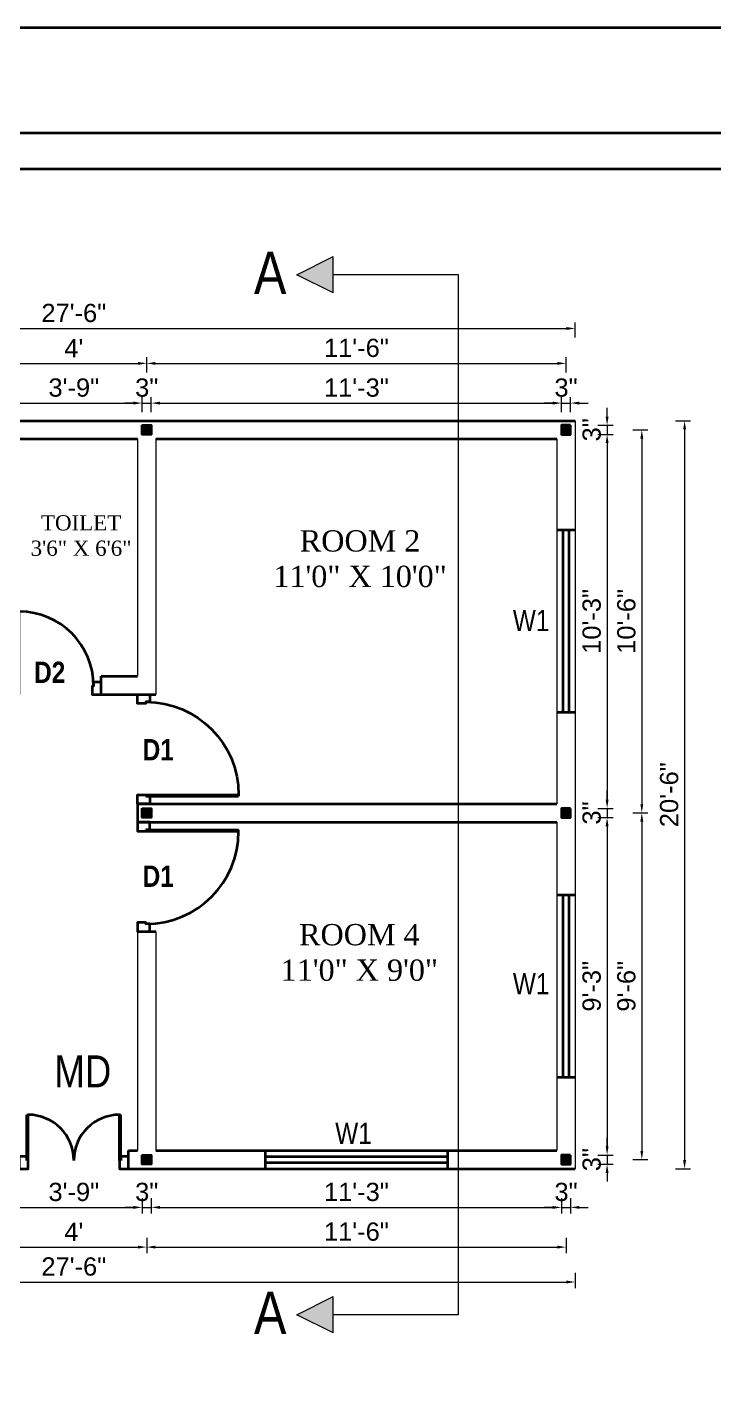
# Model space of a CAD drawing. Header units: inches. Extents: x 94889 to 364662, y -10661 to -3947.
# Drawn here: x 113912.6 to 114138.5, y -7597.2 to -7147.5 of the extents above; entities that cross this region are included whole.
import ezdxf

# ---------------------------------------------------------------- set-up
doc = ezdxf.new("R2010")
doc.units = ezdxf.units.IN
doc.header["$LTSCALE"] = 2
doc.header["$MEASUREMENT"] = 0
doc.header["$PDMODE"] = 34
doc.layers.get('0').update_dxf_attribs({"linetype": 'CONTINUOUS'})
doc.layers.get('DEFPOINTS').update_dxf_attribs({"color": 141, "linetype": 'CONTINUOUS'})
for name, color, linetype, lineweight in [('dimension', 160, 'CONTINUOUS', 15), ('door', 20, 'CONTINUOUS', 35), ('steps', 253, 'CONTINUOUS', 20)]:
    doc.layers.add(name, color=color, linetype=linetype, lineweight=lineweight)
doc.layers.add('Normal Wall', color=7, linetype='CONTINUOUS', lineweight=35, true_color=0xffaf89)
doc.styles.add('Lettring Text', font='arial.ttf')
doc.styles.get("Standard").update_dxf_attribs({"font": 'ARIALN.TTF'})
doc.dimstyles.new('Copy of Standard', dxfattribs={"dimtxt": 6, "dimasz": 2.875, "dimexe": 2, "dimexo": 4, "dimgap": 2, "dimtad": 1, "dimdec": 0, "dimrnd": 1, "dimzin": 0, "dimdsep": 46, "dimlunit": 4, "dimtxsty": 'Lettring Text', "dimcen": 0.1, "dimclrd": 7, "dimclre": 7, "dimclrt": 7, "dimazin": 0, "dimtfac": 0.645, "dimtdec": 0, "dimtmove": 1, "dimatfit": 0, "dimfxl": 3, "dimfxlon": 1, "dimtfillclr": 256, "dimtolj": 1, "dimtzin": 0, "dimlwd": -1, "dimlwe": -1, "dimarcsym": 2})

# ---------------------------------------------------------------- blocks, each defined once
blk = doc.blocks.new("3' DOOR")
at = {"layer": 'door', "ltscale": 0.5}
for p, q in [((104173.36, -7670.17), (104173.86, -7670.16)), ((104173.36, -7685.16), (104173.36, -7670.17)), ((104173.86, -7685.16), (104173.86, -7670.16)), ((104203.86, -7685.16), (104203.86, -7670.16)), ((104203.86, -7670.16), (104204.36, -7670.16)), ((104204.36, -7685.16), (104204.36, -7670.16)), ((104173.36, -7683.91), (104173.36, -7685.16)), ((104204.36, -7683.91), (104204.36, -7685.16)), ((104173.86, -7685.16), (104173.36, -7685.16)), ((104204.36, -7685.16), (104203.86, -7685.16))]:
    blk.add_line(p, q, dxfattribs=at)
for points in [[(104173.36, -7683.91), (104170.86, -7683.91), (104170.86, -7687.91), (104173.86, -7687.91), (104173.86, -7685.16)], [(104203.86, -7685.16), (104203.86, -7687.91), (104206.86, -7687.91), (104206.86, -7683.91), (104204.36, -7683.91)]]:
    blk.add_lwpolyline(points, dxfattribs=at)
for centre, start, end in [((104173.86, -7685.16), 0, 90), ((104203.86, -7685.16), 90, 180)]:
    blk.add_arc(centre, 15, start, end, dxfattribs=at)
blk = doc.blocks.new("2.5' DOOR")
at = {"layer": 'door', "ltscale": 0.5}
for p, q in [((104171.42, -7702.85), (104171.42, -7678.35)), ((104171.92, -7678.35), (104171.42, -7678.35)), ((104171.92, -7702.85), (104171.92, -7678.35)), ((104171.42, -7701.6), (104171.42, -7702.85)), ((104171.92, -7702.85), (104171.42, -7702.85))]:
    blk.add_line(p, q, dxfattribs=at)
for points in [[(104171.42, -7701.6), (104168.92, -7701.6), (104168.92, -7705.6), (104171.92, -7705.6), (104171.92, -7702.85)], [(104196.42, -7701.6), (104196.42, -7702.85), (104195.92, -7702.85), (104195.92, -7705.6), (104198.92, -7705.6), (104198.92, -7701.6), (104196.42, -7701.6)]]:
    blk.add_lwpolyline(points, dxfattribs=at)
blk.add_arc((104171.92, -7702.85), 24.5, 0, 90, dxfattribs=at)
blk = doc.blocks.new("3' SINGLE DOOR")
at = {"layer": 'door', "ltscale": 0.5}
for p, q in [((104171.42, -7702.85), (104171.42, -7672.35)), ((104171.92, -7672.35), (104171.42, -7672.35)), ((104171.92, -7702.85), (104171.92, -7672.35)), ((104171.42, -7701.6), (104171.42, -7702.85)), ((104171.92, -7702.85), (104171.42, -7702.85))]:
    blk.add_line(p, q, dxfattribs=at)
for points in [[(104171.42, -7701.6), (104168.92, -7701.6), (104168.92, -7705.6), (104171.92, -7705.6), (104171.92, -7702.85)], [(104202.42, -7701.6), (104202.42, -7702.85), (104201.92, -7702.85), (104201.92, -7705.6), (104204.92, -7705.6), (104204.92, -7701.6), (104202.42, -7701.6)]]:
    blk.add_lwpolyline(points, dxfattribs=at)
blk.add_arc((104171.92, -7702.85), 30.5, 0, 90, dxfattribs=at)
blk = doc.blocks.new('*D937')
at = {"layer": 'DEFPOINTS', "color": 0, "ltscale": 0.5, "transparency": 16777216}
for p in [(113950.43, -7271.07), (113905.43, -7278.36), (113950.43, -7278.36)]:
    blk.add_point(p, dxfattribs=at)
at = {"layer": 'steps', "color": 7, "ltscale": 0.5, "transparency": 16777216}
for p, q in [((113905.43, -7274.07), (113905.43, -7269.07)), ((113950.43, -7274.07), (113950.43, -7269.07)), ((113908.31, -7271.07), (113947.56, -7271.07))]:
    blk.add_line(p, q, dxfattribs=at)
for points in [[(113908.31, -7270.59), (113908.31, -7271.55), (113905.43, -7271.07)], [(113947.56, -7270.59), (113947.56, -7271.55), (113950.43, -7271.07)]]:
    blk.add_solid(points, dxfattribs=at)
at = {"layer": 'steps', "color": 7, "ltscale": 0.5, "transparency": 16777216, "insert": (113927.93, -7266), "char_height": 6, "attachment_point": 5, "style": 'Lettring Text'}
blk.add_mtext('\\A1;3\'-9"', dxfattribs=at)
blk = doc.blocks.new('*D938')
at = {"layer": 'DEFPOINTS', "color": 0, "ltscale": 0.5, "transparency": 16777216}
for p in [(113953.43, -7271.07), (113950.43, -7278.36), (113953.43, -7278.36)]:
    blk.add_point(p, dxfattribs=at)
at = {"layer": 'steps', "color": 7, "ltscale": 0.5, "transparency": 16777216}
for p, q in [((113950.43, -7274.07), (113950.43, -7269.07)), ((113953.43, -7274.07), (113953.43, -7269.07)), ((113947.56, -7271.07), (113944.68, -7271.07)), ((113950.43, -7271.07), (113953.43, -7271.07)), ((113956.31, -7271.07), (113959.18, -7271.07))]:
    blk.add_line(p, q, dxfattribs=at)
for points in [[(113947.56, -7270.59), (113947.56, -7271.55), (113950.43, -7271.07)], [(113956.31, -7270.59), (113956.31, -7271.55), (113953.43, -7271.07)]]:
    blk.add_solid(points, dxfattribs=at)
at = {"layer": 'steps', "color": 7, "ltscale": 0.5, "transparency": 16777216, "insert": (113951.93, -7266), "char_height": 6, "attachment_point": 5, "style": 'Lettring Text'}
blk.add_mtext('\\A1;3"', dxfattribs=at)
blk = doc.blocks.new('*D939')
at = {"layer": 'DEFPOINTS', "color": 0, "ltscale": 0.5, "transparency": 16777216}
for p in [(114088.43, -7271.07), (113953.43, -7278.36), (114088.43, -7278.36)]:
    blk.add_point(p, dxfattribs=at)
at = {"layer": 'steps', "color": 7, "ltscale": 0.5, "transparency": 16777216}
for p, q in [((113953.43, -7274.07), (113953.43, -7269.07)), ((114088.43, -7274.07), (114088.43, -7269.07)), ((113956.31, -7271.07), (114085.56, -7271.07))]:
    blk.add_line(p, q, dxfattribs=at)
for points in [[(113956.31, -7270.59), (113956.31, -7271.55), (113953.43, -7271.07)], [(114085.56, -7270.59), (114085.56, -7271.55), (114088.43, -7271.07)]]:
    blk.add_solid(points, dxfattribs=at)
at = {"layer": 'steps', "color": 7, "ltscale": 0.5, "transparency": 16777216, "insert": (114020.93, -7266), "char_height": 6, "attachment_point": 5, "style": 'Lettring Text'}
blk.add_mtext('\\A1;11\'-3"', dxfattribs=at)
blk = doc.blocks.new('*D940')
at = {"layer": 'DEFPOINTS', "color": 0, "ltscale": 0.5, "transparency": 16777216}
for p in [(114091.43, -7271.07), (114088.43, -7278.36), (114091.43, -7278.36)]:
    blk.add_point(p, dxfattribs=at)
at = {"layer": 'steps', "color": 7, "ltscale": 0.5, "transparency": 16777216}
for p, q in [((114088.43, -7274.07), (114088.43, -7269.07)), ((114091.43, -7274.07), (114091.43, -7269.07)), ((114085.56, -7271.07), (114082.68, -7271.07)), ((114088.43, -7271.07), (114091.43, -7271.07)), ((114094.31, -7271.07), (114097.18, -7271.07))]:
    blk.add_line(p, q, dxfattribs=at)
for points in [[(114085.56, -7270.59), (114085.56, -7271.55), (114088.43, -7271.07)], [(114094.31, -7270.59), (114094.31, -7271.55), (114091.43, -7271.07)]]:
    blk.add_solid(points, dxfattribs=at)
at = {"layer": 'steps', "color": 7, "ltscale": 0.5, "transparency": 16777216, "insert": (114089.93, -7266), "char_height": 6, "attachment_point": 5, "style": 'Lettring Text'}
blk.add_mtext('\\A1;3"', dxfattribs=at)
blk = doc.blocks.new('*D950')
at = {"layer": 'DEFPOINTS', "color": 0, "ltscale": 0.5, "transparency": 16777216}
for p in [(113951.93, -7258.01), (113903.93, -7279.86), (113951.93, -7279.86)]:
    blk.add_point(p, dxfattribs=at)
at = {"layer": 'steps', "color": 7, "ltscale": 0.5, "transparency": 16777216}
for p, q in [((113903.93, -7261.01), (113903.93, -7256.01)), ((113951.93, -7261.01), (113951.93, -7256.01)), ((113906.81, -7258.01), (113949.06, -7258.01))]:
    blk.add_line(p, q, dxfattribs=at)
for points in [[(113906.81, -7257.53), (113906.81, -7258.49), (113903.93, -7258.01)], [(113949.06, -7257.53), (113949.06, -7258.49), (113951.93, -7258.01)]]:
    blk.add_solid(points, dxfattribs=at)
at = {"layer": 'steps', "color": 7, "ltscale": 0.5, "transparency": 16777216, "insert": (113927.93, -7253.01), "char_height": 6, "attachment_point": 5, "style": 'Lettring Text'}
blk.add_mtext("\\A1;4'", dxfattribs=at)
blk = doc.blocks.new('*D951')
at = {"layer": 'DEFPOINTS', "color": 0, "ltscale": 0.5, "transparency": 16777216}
for p in [(114089.93, -7258.01), (113951.93, -7279.86), (114089.93, -7279.86)]:
    blk.add_point(p, dxfattribs=at)
at = {"layer": 'steps', "color": 7, "ltscale": 0.5, "transparency": 16777216}
for p, q in [((113951.93, -7261.01), (113951.93, -7256.01)), ((114089.93, -7261.01), (114089.93, -7256.01)), ((113954.81, -7258.01), (114087.06, -7258.01))]:
    blk.add_line(p, q, dxfattribs=at)
for points in [[(113954.81, -7257.53), (113954.81, -7258.49), (113951.93, -7258.01)], [(114087.06, -7257.53), (114087.06, -7258.49), (114089.93, -7258.01)]]:
    blk.add_solid(points, dxfattribs=at)
at = {"layer": 'steps', "color": 7, "ltscale": 0.5, "transparency": 16777216, "insert": (114020.93, -7252.95), "char_height": 6, "attachment_point": 5, "style": 'Lettring Text'}
blk.add_mtext('\\A1;11\'-6"', dxfattribs=at)
blk = doc.blocks.new('*D952')
at = {"layer": 'DEFPOINTS', "color": 0, "ltscale": 0.5, "transparency": 16777216}
for p in [(114092.93, -7246.53), (113762.93, -7276.86), (114092.93, -7276.86)]:
    blk.add_point(p, dxfattribs=at)
at = {"layer": 'steps', "color": 7, "ltscale": 0.5, "transparency": 16777216}
for p, q in [((113762.93, -7249.53), (113762.93, -7244.53)), ((113765.81, -7246.53), (114090.06, -7246.53)), ((114092.93, -7249.53), (114092.93, -7244.53))]:
    blk.add_line(p, q, dxfattribs=at)
for points in [[(113765.81, -7246.05), (113765.81, -7247.01), (113762.93, -7246.53)], [(114090.06, -7246.05), (114090.06, -7247.01), (114092.93, -7246.53)]]:
    blk.add_solid(points, dxfattribs=at)
at = {"layer": 'steps', "color": 7, "ltscale": 0.5, "transparency": 16777216, "insert": (113927.93, -7241.47), "char_height": 6, "attachment_point": 5, "style": 'Lettring Text'}
blk.add_mtext('\\A1;27\'-6"', dxfattribs=at)
blk = doc.blocks.new('*D956')
at = {"layer": 'DEFPOINTS', "color": 0, "ltscale": 0.5, "transparency": 16777216}
for p in [(113905.43, -7521.36), (113950.43, -7521.36), (113950.43, -7535.58)]:
    blk.add_point(p, dxfattribs=at)
at = {"layer": 'steps', "color": 7, "ltscale": 0.5, "transparency": 16777216}
for p, q in [((113905.43, -7532.58), (113905.43, -7537.58)), ((113908.31, -7535.58), (113947.56, -7535.58)), ((113950.43, -7532.58), (113950.43, -7537.58))]:
    blk.add_line(p, q, dxfattribs=at)
for points in [[(113908.31, -7535.1), (113908.31, -7536.06), (113905.43, -7535.58)], [(113947.56, -7535.1), (113947.56, -7536.06), (113950.43, -7535.58)]]:
    blk.add_solid(points, dxfattribs=at)
at = {"layer": 'steps', "color": 7, "ltscale": 0.5, "transparency": 16777216, "insert": (113927.93, -7530.52), "char_height": 6, "attachment_point": 5, "style": 'Lettring Text'}
blk.add_mtext('\\A1;3\'-9"', dxfattribs=at)
blk = doc.blocks.new('*D957')
at = {"layer": 'DEFPOINTS', "color": 0, "ltscale": 0.5, "transparency": 16777216}
for p in [(113950.43, -7521.36), (113953.43, -7521.36), (113953.43, -7535.58)]:
    blk.add_point(p, dxfattribs=at)
at = {"layer": 'steps', "color": 7, "ltscale": 0.5, "transparency": 16777216}
for p, q in [((113947.56, -7535.58), (113944.68, -7535.58)), ((113950.43, -7532.58), (113950.43, -7537.58)), ((113950.43, -7535.58), (113953.43, -7535.58)), ((113953.43, -7532.58), (113953.43, -7537.58)), ((113956.31, -7535.58), (113959.18, -7535.58))]:
    blk.add_line(p, q, dxfattribs=at)
for points in [[(113947.56, -7535.1), (113947.56, -7536.06), (113950.43, -7535.58)], [(113956.31, -7535.1), (113956.31, -7536.06), (113953.43, -7535.58)]]:
    blk.add_solid(points, dxfattribs=at)
at = {"layer": 'steps', "color": 7, "ltscale": 0.5, "transparency": 16777216, "insert": (113951.93, -7530.52), "char_height": 6, "attachment_point": 5, "style": 'Lettring Text'}
blk.add_mtext('\\A1;3"', dxfattribs=at)
blk = doc.blocks.new('*D958')
at = {"layer": 'DEFPOINTS', "color": 0, "ltscale": 0.5, "transparency": 16777216}
for p in [(113953.43, -7521.36), (114088.43, -7521.36), (114088.43, -7535.58)]:
    blk.add_point(p, dxfattribs=at)
at = {"layer": 'steps', "color": 7, "ltscale": 0.5, "transparency": 16777216}
for p, q in [((113953.43, -7532.58), (113953.43, -7537.58)), ((113956.31, -7535.58), (114085.56, -7535.58)), ((114088.43, -7532.58), (114088.43, -7537.58))]:
    blk.add_line(p, q, dxfattribs=at)
for points in [[(113956.31, -7535.1), (113956.31, -7536.06), (113953.43, -7535.58)], [(114085.56, -7535.1), (114085.56, -7536.06), (114088.43, -7535.58)]]:
    blk.add_solid(points, dxfattribs=at)
at = {"layer": 'steps', "color": 7, "ltscale": 0.5, "transparency": 16777216, "insert": (114020.93, -7530.52), "char_height": 6, "attachment_point": 5, "style": 'Lettring Text'}
blk.add_mtext('\\A1;11\'-3"', dxfattribs=at)
blk = doc.blocks.new('*D959')
at = {"layer": 'DEFPOINTS', "color": 0, "ltscale": 0.5, "transparency": 16777216}
for p in [(114088.43, -7521.36), (114091.43, -7521.36), (114091.43, -7535.58)]:
    blk.add_point(p, dxfattribs=at)
at = {"layer": 'steps', "color": 7, "ltscale": 0.5, "transparency": 16777216}
for p, q in [((114085.56, -7535.58), (114082.68, -7535.58)), ((114088.43, -7532.58), (114088.43, -7537.58)), ((114088.43, -7535.58), (114091.43, -7535.58)), ((114091.43, -7532.58), (114091.43, -7537.58)), ((114094.31, -7535.58), (114097.18, -7535.58))]:
    blk.add_line(p, q, dxfattribs=at)
for points in [[(114085.56, -7535.1), (114085.56, -7536.06), (114088.43, -7535.58)], [(114094.31, -7535.1), (114094.31, -7536.06), (114091.43, -7535.58)]]:
    blk.add_solid(points, dxfattribs=at)
at = {"layer": 'steps', "color": 7, "ltscale": 0.5, "transparency": 16777216, "insert": (114089.93, -7530.52), "char_height": 6, "attachment_point": 5, "style": 'Lettring Text'}
blk.add_mtext('\\A1;3"', dxfattribs=at)
blk = doc.blocks.new('*D961')
at = {"layer": 'DEFPOINTS', "color": 0, "ltscale": 0.5, "transparency": 16777216}
for p in [(113903.93, -7519.86), (113951.93, -7519.86), (113951.93, -7548.64)]:
    blk.add_point(p, dxfattribs=at)
at = {"layer": 'steps', "color": 7, "ltscale": 0.5, "transparency": 16777216}
for p, q in [((113903.93, -7545.64), (113903.93, -7550.64)), ((113906.81, -7548.64), (113949.06, -7548.64)), ((113951.93, -7545.64), (113951.93, -7550.64))]:
    blk.add_line(p, q, dxfattribs=at)
for points in [[(113906.81, -7548.16), (113906.81, -7549.12), (113903.93, -7548.64)], [(113949.06, -7548.16), (113949.06, -7549.12), (113951.93, -7548.64)]]:
    blk.add_solid(points, dxfattribs=at)
at = {"layer": 'steps', "color": 7, "ltscale": 0.5, "transparency": 16777216, "insert": (113927.93, -7543.64), "char_height": 6, "attachment_point": 5, "style": 'Lettring Text'}
blk.add_mtext("\\A1;4'", dxfattribs=at)
blk = doc.blocks.new('*D962')
at = {"layer": 'DEFPOINTS', "color": 0, "ltscale": 0.5, "transparency": 16777216}
for p in [(113951.93, -7519.86), (114089.93, -7519.86), (114089.93, -7548.64)]:
    blk.add_point(p, dxfattribs=at)
at = {"layer": 'steps', "color": 7, "ltscale": 0.5, "transparency": 16777216}
for p, q in [((113951.93, -7545.64), (113951.93, -7550.64)), ((113954.81, -7548.64), (114087.06, -7548.64)), ((114089.93, -7545.64), (114089.93, -7550.64))]:
    blk.add_line(p, q, dxfattribs=at)
for points in [[(113954.81, -7548.16), (113954.81, -7549.12), (113951.93, -7548.64)], [(114087.06, -7548.16), (114087.06, -7549.12), (114089.93, -7548.64)]]:
    blk.add_solid(points, dxfattribs=at)
at = {"layer": 'steps', "color": 7, "ltscale": 0.5, "transparency": 16777216, "insert": (114020.93, -7543.58), "char_height": 6, "attachment_point": 5, "style": 'Lettring Text'}
blk.add_mtext('\\A1;11\'-6"', dxfattribs=at)
blk = doc.blocks.new('*D963')
at = {"layer": 'DEFPOINTS', "color": 0, "ltscale": 0.5, "transparency": 16777216}
for p in [(113762.93, -7522.86), (114092.93, -7522.86), (114092.93, -7560.12)]:
    blk.add_point(p, dxfattribs=at)
at = {"layer": 'steps', "color": 7, "ltscale": 0.5, "transparency": 16777216}
for p, q in [((113762.93, -7557.12), (113762.93, -7562.12)), ((114092.93, -7557.12), (114092.93, -7562.12)), ((113765.81, -7560.12), (114090.06, -7560.12))]:
    blk.add_line(p, q, dxfattribs=at)
for points in [[(113765.81, -7559.64), (113765.81, -7560.6), (113762.93, -7560.12)], [(114090.06, -7559.64), (114090.06, -7560.6), (114092.93, -7560.12)]]:
    blk.add_solid(points, dxfattribs=at)
at = {"layer": 'steps', "color": 7, "ltscale": 0.5, "transparency": 16777216, "insert": (113927.93, -7555.05), "char_height": 6, "attachment_point": 5, "style": 'Lettring Text'}
blk.add_mtext('\\A1;27\'-6"', dxfattribs=at)
blk = doc.blocks.new('*D929')
at = {"layer": 'DEFPOINTS', "color": 0, "ltscale": 0.5, "transparency": 16777216}
for p in [(114091.43, -7278.36), (114091.43, -7281.36), (114103.44, -7281.36)]:
    blk.add_point(p, dxfattribs=at)
at = {"layer": 'steps', "color": 7, "ltscale": 0.5, "transparency": 16777216}
for p, q in [((114103.44, -7275.48), (114103.44, -7272.61)), ((114100.44, -7278.36), (114105.44, -7278.36)), ((114103.44, -7278.36), (114103.44, -7281.36)), ((114100.44, -7281.36), (114105.44, -7281.36)), ((114103.44, -7284.23), (114103.44, -7287.11))]:
    blk.add_line(p, q, dxfattribs=at)
for points in [[(114102.96, -7275.48), (114103.92, -7275.48), (114103.44, -7278.36)], [(114102.96, -7284.23), (114103.92, -7284.23), (114103.44, -7281.36)]]:
    blk.add_solid(points, dxfattribs=at)
at = {"layer": 'steps', "color": 7, "ltscale": 0.5, "transparency": 16777216, "insert": (114098.38, -7279.86), "char_height": 6, "attachment_point": 5, "rotation": 90, "style": 'Lettring Text'}
blk.add_mtext('\\A1;3"', dxfattribs=at)
blk = doc.blocks.new('*D930')
at = {"layer": 'DEFPOINTS', "color": 0, "ltscale": 0.5, "transparency": 16777216}
for p in [(114091.43, -7281.36), (114091.43, -7404.36), (114103.44, -7404.36)]:
    blk.add_point(p, dxfattribs=at)
at = {"layer": 'steps', "color": 7, "ltscale": 0.5, "transparency": 16777216}
for p, q in [((114100.44, -7281.36), (114105.44, -7281.36)), ((114103.44, -7284.23), (114103.44, -7401.48)), ((114100.44, -7404.36), (114105.44, -7404.36))]:
    blk.add_line(p, q, dxfattribs=at)
for points in [[(114102.96, -7284.23), (114103.92, -7284.23), (114103.44, -7281.36)], [(114102.96, -7401.48), (114103.92, -7401.48), (114103.44, -7404.36)]]:
    blk.add_solid(points, dxfattribs=at)
at = {"layer": 'steps', "color": 7, "ltscale": 0.5, "transparency": 16777216, "insert": (114098.38, -7342.86), "char_height": 6, "attachment_point": 5, "rotation": 90, "style": 'Lettring Text'}
blk.add_mtext('\\A1;10\'-3"', dxfattribs=at)
blk = doc.blocks.new('*D931')
at = {"layer": 'DEFPOINTS', "color": 0, "ltscale": 0.5, "transparency": 16777216}
for p in [(114091.43, -7404.36), (114091.43, -7407.36), (114103.44, -7407.36)]:
    blk.add_point(p, dxfattribs=at)
at = {"layer": 'steps', "color": 7, "ltscale": 0.5, "transparency": 16777216}
for p, q in [((114103.44, -7401.48), (114103.44, -7398.61)), ((114100.44, -7404.36), (114105.44, -7404.36)), ((114103.44, -7404.36), (114103.44, -7407.36)), ((114100.44, -7407.36), (114105.44, -7407.36)), ((114103.44, -7410.23), (114103.44, -7413.11))]:
    blk.add_line(p, q, dxfattribs=at)
for points in [[(114102.96, -7401.48), (114103.92, -7401.48), (114103.44, -7404.36)], [(114102.96, -7410.23), (114103.92, -7410.23), (114103.44, -7407.36)]]:
    blk.add_solid(points, dxfattribs=at)
at = {"layer": 'steps', "color": 7, "ltscale": 0.5, "transparency": 16777216, "insert": (114098.38, -7405.86), "char_height": 6, "attachment_point": 5, "rotation": 90, "style": 'Lettring Text'}
blk.add_mtext('\\A1;3"', dxfattribs=at)
blk = doc.blocks.new('*D932')
at = {"layer": 'DEFPOINTS', "color": 0, "ltscale": 0.5, "transparency": 16777216}
for p in [(114091.43, -7407.36), (114091.43, -7518.36), (114103.44, -7518.36)]:
    blk.add_point(p, dxfattribs=at)
at = {"layer": 'steps', "color": 7, "ltscale": 0.5, "transparency": 16777216}
for p, q in [((114100.44, -7407.36), (114105.44, -7407.36)), ((114103.44, -7410.23), (114103.44, -7515.48)), ((114100.44, -7518.36), (114105.44, -7518.36))]:
    blk.add_line(p, q, dxfattribs=at)
for points in [[(114102.96, -7410.23), (114103.92, -7410.23), (114103.44, -7407.36)], [(114102.96, -7515.48), (114103.92, -7515.48), (114103.44, -7518.36)]]:
    blk.add_solid(points, dxfattribs=at)
at = {"layer": 'steps', "color": 7, "ltscale": 0.5, "transparency": 16777216, "insert": (114098.38, -7462.86), "char_height": 6, "attachment_point": 5, "rotation": 90, "style": 'Lettring Text'}
blk.add_mtext('\\A1;9\'-3"', dxfattribs=at)
blk = doc.blocks.new('*D933')
at = {"layer": 'DEFPOINTS', "color": 0, "ltscale": 0.5, "transparency": 16777216}
for p in [(114091.43, -7518.36), (114091.43, -7521.36), (114103.44, -7521.36)]:
    blk.add_point(p, dxfattribs=at)
at = {"layer": 'steps', "color": 7, "ltscale": 0.5, "transparency": 16777216}
for p, q in [((114103.44, -7515.48), (114103.44, -7512.61)), ((114100.44, -7518.36), (114105.44, -7518.36)), ((114100.44, -7521.36), (114105.44, -7521.36)), ((114103.44, -7518.36), (114103.44, -7521.36)), ((114103.44, -7524.23), (114103.44, -7527.11))]:
    blk.add_line(p, q, dxfattribs=at)
for points in [[(114102.96, -7515.48), (114103.92, -7515.48), (114103.44, -7518.36)], [(114102.96, -7524.23), (114103.92, -7524.23), (114103.44, -7521.36)]]:
    blk.add_solid(points, dxfattribs=at)
at = {"layer": 'steps', "color": 7, "ltscale": 0.5, "transparency": 16777216, "insert": (114098.38, -7519.86), "char_height": 6, "attachment_point": 5, "rotation": 90, "style": 'Lettring Text'}
blk.add_mtext('\\A1;3"', dxfattribs=at)
blk = doc.blocks.new('*D964')
at = {"layer": 'DEFPOINTS', "color": 0, "ltscale": 0.5, "transparency": 16777216}
for p in [(114089.93, -7279.86), (114089.93, -7405.86), (114114.86, -7405.86)]:
    blk.add_point(p, dxfattribs=at)
at = {"layer": 'steps', "color": 7, "ltscale": 0.5, "transparency": 16777216}
for p, q in [((114111.86, -7279.86), (114116.86, -7279.86)), ((114114.86, -7282.73), (114114.86, -7402.98)), ((114111.86, -7405.86), (114116.86, -7405.86))]:
    blk.add_line(p, q, dxfattribs=at)
for points in [[(114114.38, -7282.73), (114115.34, -7282.73), (114114.86, -7279.86)], [(114114.38, -7402.98), (114115.34, -7402.98), (114114.86, -7405.86)]]:
    blk.add_solid(points, dxfattribs=at)
at = {"layer": 'steps', "color": 7, "ltscale": 0.5, "transparency": 16777216, "insert": (114109.8, -7342.86), "char_height": 6, "attachment_point": 5, "rotation": 90, "style": 'Lettring Text'}
blk.add_mtext('\\A1;10\'-6"', dxfattribs=at)
blk = doc.blocks.new('*D965')
at = {"layer": 'DEFPOINTS', "color": 0, "ltscale": 0.5, "transparency": 16777216}
for p in [(114089.93, -7405.86), (114089.93, -7519.86), (114114.86, -7519.86)]:
    blk.add_point(p, dxfattribs=at)
at = {"layer": 'steps', "color": 7, "ltscale": 0.5, "transparency": 16777216}
for p, q in [((114111.86, -7405.86), (114116.86, -7405.86)), ((114114.86, -7408.73), (114114.86, -7516.98)), ((114111.86, -7519.86), (114116.86, -7519.86))]:
    blk.add_line(p, q, dxfattribs=at)
for points in [[(114114.38, -7408.73), (114115.34, -7408.73), (114114.86, -7405.86)], [(114114.38, -7516.98), (114115.34, -7516.98), (114114.86, -7519.86)]]:
    blk.add_solid(points, dxfattribs=at)
at = {"layer": 'steps', "color": 7, "ltscale": 0.5, "transparency": 16777216, "insert": (114109.8, -7462.86), "char_height": 6, "attachment_point": 5, "rotation": 90, "style": 'Lettring Text'}
blk.add_mtext('\\A1;9\'-6"', dxfattribs=at)
blk = doc.blocks.new('*D966')
at = {"layer": 'DEFPOINTS', "color": 0, "ltscale": 0.5, "transparency": 16777216}
for p in [(114092.93, -7276.86), (114092.93, -7522.86), (114128.94, -7522.86)]:
    blk.add_point(p, dxfattribs=at)
at = {"layer": 'steps', "color": 7, "ltscale": 0.5, "transparency": 16777216}
for p, q in [((114125.94, -7276.86), (114130.94, -7276.86)), ((114128.94, -7279.73), (114128.94, -7519.98)), ((114125.94, -7522.86), (114130.94, -7522.86))]:
    blk.add_line(p, q, dxfattribs=at)
for points in [[(114128.46, -7279.73), (114129.42, -7279.73), (114128.94, -7276.86)], [(114128.46, -7519.98), (114129.42, -7519.98), (114128.94, -7522.86)]]:
    blk.add_solid(points, dxfattribs=at)
at = {"layer": 'steps', "color": 7, "ltscale": 0.5, "transparency": 16777216, "insert": (114123.88, -7399.86), "char_height": 6, "attachment_point": 5, "rotation": 90, "style": 'Lettring Text'}
blk.add_mtext('\\A1;20\'-6"', dxfattribs=at)

msp = doc.modelspace()

# ---------------------------------------------------------------- hatches: boundary and pattern name
at = {"linetype": 'ByBlock', "lineweight": 5}
for points in [[(114001.32, -7228.86), (114013.32, -7234.86), (114013.32, -7222.86)], [(114001.32, -7570.86), (114013.32, -7576.86), (114013.32, -7564.86)]]:
    msp.add_hatch(color=7, dxfattribs=at).paths.add_polyline_path(points)
at = {"layer": 'door', "ltscale": 0.5}
h = msp.add_hatch(dxfattribs=at)
h.set_pattern_fill('ANSI31', color=256)
h.set_pattern_definition([(45, (9927.01178, 125.92399), (-0.08838834765, 0.08838834765), [])])
h.paths.add_polyline_path([(113950.43, -7278.36), (113953.43, -7278.36), (113953.43, -7281.36), (113950.43, -7281.36)])
h = msp.add_hatch(dxfattribs=at)
h.set_pattern_fill('ANSI31', color=256)
h.set_pattern_definition([(45, (10065.01178, 125.92399), (-0.08838834765, 0.08838834765), [])])
h.paths.add_polyline_path([(114088.43, -7278.36), (114091.43, -7278.36), (114091.43, -7281.36), (114088.43, -7281.36)])
h = msp.add_hatch(dxfattribs=at)
h.set_pattern_fill('ANSI31', color=256)
h.set_pattern_definition([(45, (9927.01178, -0.07601), (-0.08838834765, 0.08838834765), [])])
h.paths.add_polyline_path([(113950.43, -7404.36), (113953.43, -7404.36), (113953.43, -7407.36), (113950.43, -7407.36)])
h = msp.add_hatch(dxfattribs=at)
h.set_pattern_fill('ANSI31', color=256)
h.set_pattern_definition([(45, (10065.01178, -0.07601), (-0.08838834765, 0.08838834765), [])])
h.paths.add_polyline_path([(114088.43, -7404.36), (114091.43, -7404.36), (114091.43, -7407.36), (114088.43, -7407.36)])
h = msp.add_hatch(dxfattribs=at)
h.set_pattern_fill('ANSI31', color=256)
h.set_pattern_definition([(45, (9927.01178, -114.07601), (-0.08838834765, 0.08838834765), [])])
h.paths.add_polyline_path([(113950.43, -7518.36), (113953.43, -7518.36), (113953.43, -7521.36), (113950.43, -7521.36)])
h = msp.add_hatch(dxfattribs=at)
h.set_pattern_fill('ANSI31', color=256)
h.set_pattern_definition([(45, (10065.01178, -114.07601), (-0.08838834765, 0.08838834765), [])])
h.paths.add_polyline_path([(114088.43, -7518.36), (114091.43, -7518.36), (114091.43, -7521.36), (114088.43, -7521.36)])

# ---------------------------------------------------------------- linework, layer by layer
at = {"color": 7, "linetype": 'ByBlock', "lineweight": 5}
for p, q in [((114001.32, -7228.86), (114013.32, -7222.86)), ((114013.32, -7234.86), (114013.32, -7222.86)), ((114013.32, -7234.86), (114001.32, -7228.86)), ((114054.48, -7228.86), (114013.32, -7228.86)), ((114054.48, -7570.86), (114054.48, -7228.86)), ((114001.32, -7570.86), (114013.32, -7564.86)), ((114013.32, -7576.86), (114013.32, -7564.86)), ((114013.32, -7576.86), (114001.32, -7570.86)), ((114054.48, -7570.86), (114013.32, -7570.86))]:
    msp.add_line(p, q, dxfattribs=at)
at = {"layer": 'dimension', "ltscale": 7}
for p, q in [((114092.93, -7276.86), (114092.93, -7522.86)), ((113948.93, -7282.86), (113948.93, -7360.86)), ((113954.93, -7282.86), (113954.93, -7366.86)), ((114086.93, -7282.86), (114086.93, -7402.86)), ((114086.93, -7408.86), (114086.93, -7516.86)), ((113948.93, -7444.86), (113948.93, -7516.86)), ((113954.93, -7444.86), (113954.93, -7516.86))]:
    msp.add_line(p, q, dxfattribs=at)
at = {"layer": 'door', "ltscale": 0.5}
for p, q in [((113762.93, -7276.86), (114092.93, -7276.86)), ((113906.93, -7282.86), (113948.93, -7282.86)), ((113954.93, -7282.86), (114086.93, -7282.86)), ((114092.93, -7312.86), (114086.93, -7312.86)), ((114088.93, -7372.86), (114088.93, -7312.86)), ((114090.93, -7372.86), (114090.93, -7312.86)), ((113936.93, -7360.86), (113948.93, -7360.86)), ((113936.93, -7366.86), (113936.93, -7360.86)), ((113936.93, -7366.86), (113948.93, -7366.86)), ((113948.93, -7366.86), (113954.93, -7366.86)), ((114092.93, -7372.86), (114086.93, -7372.86)), ((113948.93, -7402.86), (114086.93, -7402.86)), ((113948.93, -7402.86), (113948.93, -7408.86)), ((113948.93, -7408.86), (114086.93, -7408.86)), ((114092.93, -7432.86), (114086.93, -7432.86)), ((114088.93, -7492.86), (114088.93, -7432.86)), ((114090.93, -7492.86), (114090.93, -7432.86)), ((113948.93, -7444.86), (113954.93, -7444.86)), ((114092.93, -7492.86), (114086.93, -7492.86)), ((113945.93, -7516.86), (113948.93, -7516.86)), ((113945.93, -7522.86), (113945.93, -7516.86)), ((113954.93, -7516.86), (114086.93, -7516.86)), ((113990.93, -7516.86), (113990.93, -7522.86)), ((114050.93, -7516.86), (114050.93, -7522.86)), ((113990.93, -7518.86), (114050.93, -7518.86)), ((113990.93, -7520.86), (114050.93, -7520.86)), ((113945.93, -7522.86), (114092.93, -7522.86))]:
    msp.add_line(p, q, dxfattribs=at)
for points in [[(112119.96, -7147.5), (116295.25, -7147.5), (116295.25, -8053.1), (112119.96, -8053.1)], [(113950.43, -7278.36), (113953.43, -7278.36), (113953.43, -7281.36), (113950.43, -7281.36)], [(114091.43, -7278.36), (114088.43, -7278.36), (114088.43, -7281.36), (114091.43, -7281.36)], [(113950.43, -7404.36), (113953.43, -7404.36), (113953.43, -7407.36), (113950.43, -7407.36)], [(114091.43, -7404.36), (114088.43, -7404.36), (114088.43, -7407.36), (114091.43, -7407.36)], [(113950.43, -7518.36), (113953.43, -7518.36), (113953.43, -7521.36), (113950.43, -7521.36)], [(114091.43, -7518.36), (114088.43, -7518.36), (114088.43, -7521.36), (114091.43, -7521.36)]]:
    msp.add_lwpolyline(points, close=True, dxfattribs=at)
at = {"layer": 'Normal Wall'}
for points in [[(113687.59, -7182.22), (114745.59, -7182.22), (114745.59, -7932.75), (113687.59, -7932.75)], [(113687.59, -7182.22), (114745.59, -7182.22), (114745.59, -7932.75), (113687.59, -7932.75)], [(114733.68, -7194.12), (113711.4, -7194.12), (113711.4, -7920.84), (114733.68, -7920.84)], [(114733.68, -7194.12), (113711.4, -7194.12), (113711.4, -7920.84), (114733.68, -7920.84)]]:
    msp.add_lwpolyline(points, close=True, dxfattribs=at)

# ---------------------------------------------------------------- block references
at = {"layer": 'door'}
for name, p in [("2.5' DOOR", (9738.01, 338.74)), ("3' DOOR", (9739.07, 165.05))]:
    msp.add_blockref(name, p, dxfattribs=at)
at = {"layer": 'door', "xscale": -1, "rotation": 270}
msp.add_blockref("3' SINGLE DOOR", (121654.53, -111571.78), dxfattribs=at)
at = {"layer": 'door', "rotation": 270}
msp.add_blockref("3' SINGLE DOOR", (121654.53, 96760.06), dxfattribs=at)

# ---------------------------------------------------------------- texts
at = {"color": 7, "linetype": 'ByBlock', "lineweight": 5, "attachment_point": 1}
for s, insert, char_height, width in [('A', (113987.21, -7221.24), 14, 26.5803), ('MD', (113921.54, -7485.59), 10.5, 46.3747), ('A', (113987.21, -7563.24), 14, 26.5803)]:
    msp.add_mtext(s, dxfattribs=dict(at, insert=insert, char_height=char_height, width=width))
at = {"layer": 'steps', "color": 7, "ltscale": 0.3, "width": 55.268}
for s, insert, char_height, attachment_point in [('{\\fTimes New Roman|b0|i0|c0|p18;TOILET\\P3\'6" X 6\'6"}', (113930.33, -7307.95), 5, 2), ('{\\fTimes New Roman|b0|i0|c0|p18;ROOM 2\\P11\'0" X 10\'0"}', (114022.14, -7312.89), 7, 2), ('W1', (114078.44, -7339.07), 7, 2), ('{\\fTechnic|b1|i0|c2|p2;D2}', (113919.99, -7356.11), 7, 2), ('{\\fTechnic|b1|i0|c2|p2;D1}', (113955.71, -7381.56), 7, 2), ('{\\fTechnic|b1|i0|c2|p2;D1}', (113955.71, -7430.16), 7, 8), ('{\\fTimes New Roman|b0|i0|c0|p18;ROOM 4\\P11\'0" X 9\'0"}', (114021.9, -7442.38), 7, 2), ('W1', (114078.44, -7458.52), 7, 2), ('W1', (114019.98, -7507.74), 7, 2)]:
    msp.add_mtext(s, dxfattribs=dict(at, insert=insert, char_height=char_height, attachment_point=attachment_point))

# ---------------------------------------------------------------- dimensions: what is measured, and where the dimension line sits
at = {"layer": 'steps', "ltscale": 0.5}
for base, p1, p2, picture, middle in [((114092.93, -7246.53), (113762.93, -7276.86), (114092.93, -7276.86), '*D952', (113927.93, -7241.47)), ((113951.93, -7258.01), (113903.93, -7279.86), (113951.93, -7279.86), '*D950', (113927.93, -7253.01)), ((114089.93, -7258.01), (113951.93, -7279.86), (114089.93, -7279.86), '*D951', (114020.93, -7252.95)), ((113950.43, -7271.07), (113905.43, -7278.36), (113950.43, -7278.36), '*D937', (113927.93, -7266)), ((114088.43, -7271.07), (113953.43, -7278.36), (114088.43, -7278.36), '*D939', (114020.93, -7266)), ((113951.93, -7548.64), (113903.93, -7519.86), (113951.93, -7519.86), '*D961', (113927.93, -7543.64)), ((113950.43, -7535.58), (113905.43, -7521.36), (113950.43, -7521.36), '*D956', (113927.93, -7530.52)), ((114089.93, -7548.64), (113951.93, -7519.86), (114089.93, -7519.86), '*D962', (114020.93, -7543.58)), ((114088.43, -7535.58), (113953.43, -7521.36), (114088.43, -7521.36), '*D958', (114020.93, -7530.52)), ((114092.93, -7560.12), (113762.93, -7522.86), (114092.93, -7522.86), '*D963', (113927.93, -7555.05))]:
    dim = msp.add_linear_dim(base=base, p1=p1, p2=p2, dimstyle='Copy of Standard', dxfattribs=at)
    dim.commit()
    dim.dimension.update_dxf_attribs({"geometry": picture, "text_midpoint": middle})
for base, p1, p2, picture, middle in [((113953.43, -7271.07), (113950.43, -7278.36), (113953.43, -7278.36), '*D938', (113951.93, -7271.07)), ((114091.43, -7271.07), (114088.43, -7278.36), (114091.43, -7278.36), '*D940', (114089.93, -7271.07)), ((113953.43, -7535.58), (113950.43, -7521.36), (113953.43, -7521.36), '*D957', (113951.93, -7535.58)), ((114091.43, -7535.58), (114088.43, -7521.36), (114091.43, -7521.36), '*D959', (114089.93, -7535.58))]:
    dim = msp.add_linear_dim(base=base, p1=p1, p2=p2, dimstyle='Copy of Standard', dxfattribs=at)
    dim.commit()
    dim.dimension.update_dxf_attribs({"geometry": picture, "text_midpoint": middle, "dimtype": 160})
for base, p1, p2, picture, middle in [((114103.44, -7281.36), (114091.43, -7278.36), (114091.43, -7281.36), '*D929', (114103.44, -7279.86)), ((114103.44, -7407.36), (114091.43, -7404.36), (114091.43, -7407.36), '*D931', (114103.44, -7405.86)), ((114103.44, -7521.36), (114091.43, -7518.36), (114091.43, -7521.36), '*D933', (114103.44, -7519.86))]:
    dim = msp.add_linear_dim(base=base, p1=p1, p2=p2, angle=90, dimstyle='Copy of Standard', dxfattribs=at)
    dim.commit()
    dim.dimension.update_dxf_attribs({"geometry": picture, "text_midpoint": middle, "dimtype": 160})
for base, p1, p2, picture, middle in [((114114.86, -7405.86), (114089.93, -7279.86), (114089.93, -7405.86), '*D964', (114109.8, -7342.86)), ((114128.94, -7522.86), (114092.93, -7276.86), (114092.93, -7522.86), '*D966', (114123.88, -7399.86)), ((114103.44, -7404.36), (114091.43, -7281.36), (114091.43, -7404.36), '*D930', (114098.38, -7342.86)), ((114114.86, -7519.86), (114089.93, -7405.86), (114089.93, -7519.86), '*D965', (114109.8, -7462.86)), ((114103.44, -7518.36), (114091.43, -7407.36), (114091.43, -7518.36), '*D932', (114098.38, -7462.86))]:
    dim = msp.add_linear_dim(base=base, p1=p1, p2=p2, angle=90, dimstyle='Copy of Standard', dxfattribs=at)
    dim.commit()
    dim.dimension.update_dxf_attribs({"geometry": picture, "text_midpoint": middle})

doc.saveas('drawing.dxf')
